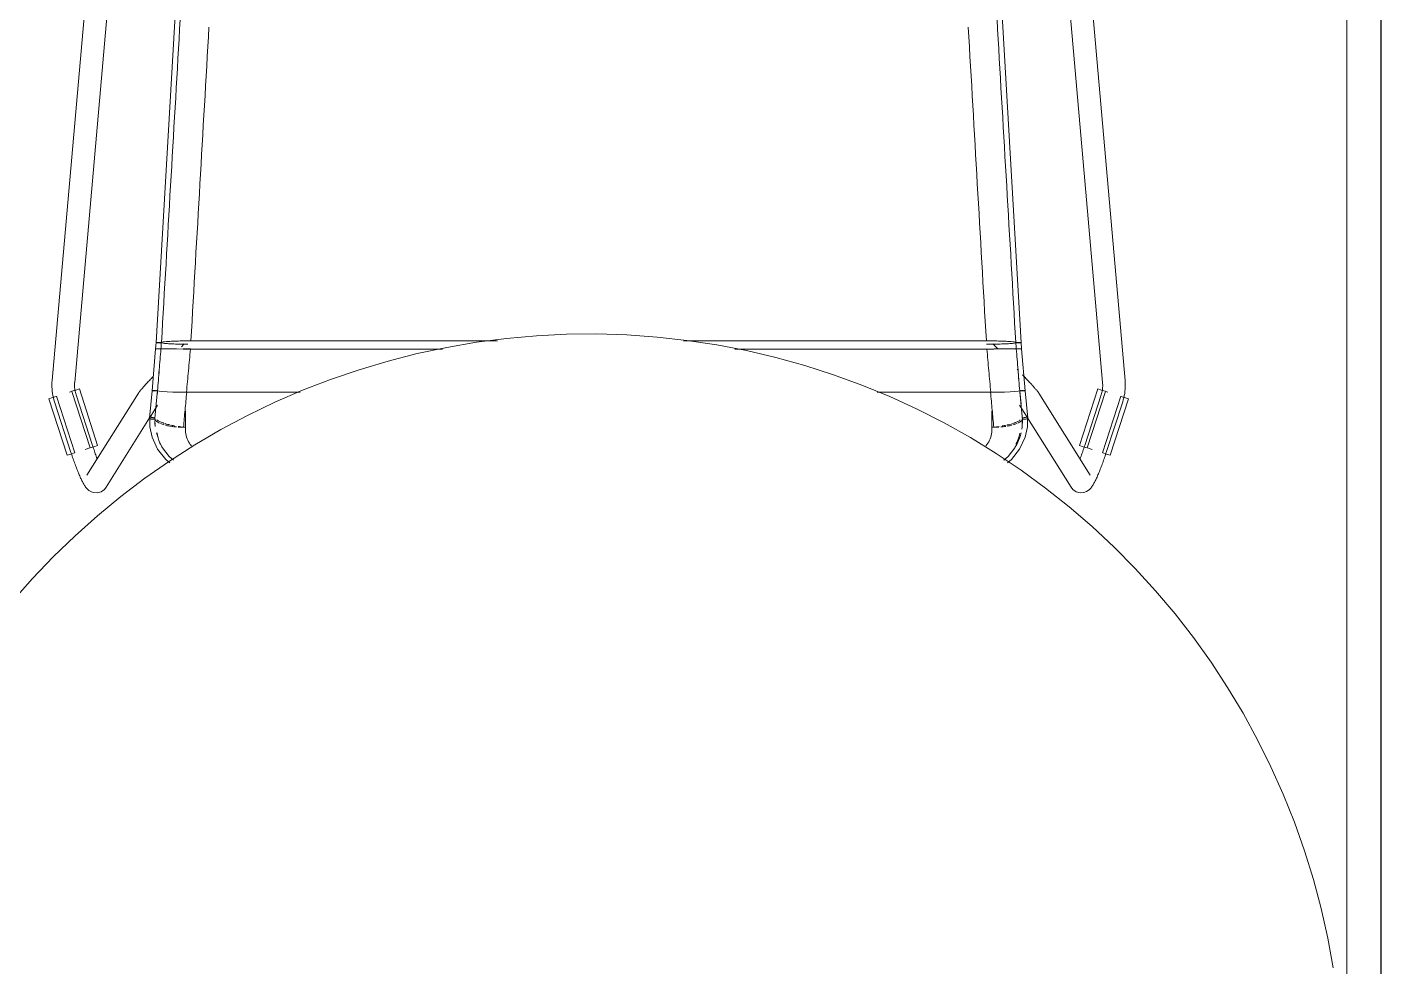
# Model space of a CAD drawing. Header units: millimetres. Extents: x 155927 to 317870, y -36033 to 97293.
# Drawn here: x 224512 to 225230, y 31172 to 31670 of the extents above; entities that cross this region are included whole.
import ezdxf

# ---------------------------------------------------------------- set-up
doc = ezdxf.new("R2010")
doc.units = ezdxf.units.MM
doc.header["$MEASUREMENT"] = 0
for name, color, linetype, lineweight in [('A-GENM', 8, 'CONTINUOUS', 9), ('I-FURN', 8, 'CONTINUOUS', 9), ('I-WALL', 7, 'CONTINUOUS', 9)]:
    doc.layers.add(name, color=color, linetype=linetype, lineweight=lineweight)

msp = doc.modelspace()

# ---------------------------------------------------------------- linework, layer by layer
at = {"layer": 'A-GENM'}
msp.add_line((225211.88, 34227.61), (225211.88, 29907.61), dxfattribs=at)
at = {"layer": 'I-FURN'}
for p, q in [((224564.05, 31926.2), (224525.1, 31482.88)), ((225094.2, 31482.88), (225055.25, 31926.2)), ((224537.06, 31481.83), (224574.35, 31906.33)), ((225044.97, 31906.18), (225082.25, 31481.83)), ((224599.53, 31834.91), (224580.25, 31503)), ((225019.77, 31834.91), (225039.06, 31503)), ((224579.97, 31499.64), (224580.24, 31503)), ((224580.31, 31503.03), (224580.25, 31503)), ((224580.25, 31503), (224580.31, 31502.97)), ((224580.5, 31503.06), (224580.31, 31503.03)), ((224580.31, 31502.97), (224580.5, 31502.95)), ((224580.79, 31503.08), (224580.5, 31503.06)), ((224580.5, 31502.95), (224580.8, 31502.93)), ((224581.17, 31503.1), (224580.79, 31503.08)), ((224580.8, 31502.93), (224581.18, 31502.91)), ((224581.62, 31503.11), (224581.17, 31503.1)), ((224581.18, 31502.91), (224581.63, 31502.9)), ((224582.11, 31503.11), (224581.62, 31503.11)), ((224581.63, 31502.9), (224582.12, 31502.89)), ((224582.61, 31503.11), (224582.11, 31503.11)), ((224582.12, 31502.89), (224582.62, 31502.89)), ((224583.08, 31503.1), (224582.61, 31503.11)), ((224582.62, 31502.89), (224583.09, 31502.9)), ((224583.97, 31503.31), (224583.08, 31503.1)), ((224583.09, 31502.9), (224583.99, 31502.69)), ((224585.72, 31503.51), (224583.97, 31503.31)), ((224583.99, 31502.69), (224585.74, 31502.5)), ((224588.22, 31503.67), (224585.72, 31503.51)), ((224585.74, 31502.5), (224588.24, 31502.34)), ((224591.35, 31503.79), (224588.22, 31503.67)), ((224588.24, 31502.34), (224591.36, 31502.21)), ((224594.92, 31503.87), (224591.35, 31503.79)), ((224591.36, 31502.21), (224594.91, 31502.14)), ((224595.21, 31502.26), (224593.74, 31500.73)), ((224594.91, 31502.14), (224597.16, 31502.11)), ((224598.7, 31503.9), (224594.92, 31503.87)), ((224761.3, 31503.9), (224598.7, 31503.9)), ((224598.7, 31503.9), (224761.3, 31503.9)), ((224750.19, 31503.15), (224734.42, 31500.45)), ((224766.06, 31505.21), (224750.19, 31503.15)), ((224781.99, 31506.64), (224766.06, 31505.21)), ((224797.97, 31507.42), (224781.99, 31506.64)), ((224813.97, 31507.57), (224797.97, 31507.42)), ((224829.96, 31507.08), (224813.97, 31507.57)), ((224845.92, 31505.95), (224829.96, 31507.08)), ((224861.82, 31504.18), (224845.92, 31505.95)), ((225020.6, 31503.9), (224860.03, 31503.9)), ((224860.03, 31503.9), (225020.6, 31503.9)), ((224877.64, 31501.77), (224861.82, 31504.18)), ((224893.35, 31498.74), (224877.64, 31501.77)), ((225024.39, 31503.87), (225020.6, 31503.9)), ((225020.71, 31502.11), (225024.39, 31502.14)), ((225026.66, 31499.59), (225024.09, 31502.26)), ((225027.95, 31503.79), (225024.39, 31503.87)), ((225024.39, 31502.14), (225027.95, 31502.21)), ((225031.08, 31503.67), (225027.95, 31503.79)), ((225027.95, 31502.21), (225031.06, 31502.34)), ((225031.06, 31502.34), (225033.56, 31502.5)), ((225033.58, 31503.51), (225031.08, 31503.67)), ((225033.56, 31502.5), (225035.31, 31502.69)), ((225035.33, 31503.31), (225033.58, 31503.51)), ((225035.31, 31502.69), (225036.21, 31502.9)), ((225036.22, 31503.1), (225035.33, 31503.31)), ((225036.21, 31502.9), (225036.68, 31502.89)), ((225036.69, 31503.11), (225036.22, 31503.1)), ((225036.68, 31502.89), (225037.18, 31502.89)), ((225037.19, 31503.11), (225036.69, 31503.11)), ((225037.18, 31502.89), (225037.67, 31502.9)), ((225037.68, 31503.11), (225037.19, 31503.11)), ((225037.67, 31502.9), (225038.12, 31502.91)), ((225038.13, 31503.1), (225037.68, 31503.11)), ((225038.12, 31502.91), (225038.5, 31502.93)), ((225038.51, 31503.08), (225038.13, 31503.1)), ((225038.5, 31502.93), (225038.8, 31502.95)), ((225038.8, 31503.06), (225038.51, 31503.08)), ((225038.99, 31503.03), (225038.8, 31503.06)), ((225038.8, 31502.95), (225038.99, 31502.97)), ((225039.06, 31503), (225038.99, 31503.03)), ((225038.99, 31502.97), (225039.06, 31503)), ((225039.33, 31499.64), (225039.06, 31503)), ((224579.97, 31499.64), (224578.15, 31477.44)), ((224579.97, 31499.64), (224580.04, 31499.65)), ((224580.04, 31499.65), (224579.97, 31499.64)), ((224580.04, 31499.64), (224579.97, 31499.64)), ((224579.97, 31499.64), (224580.04, 31499.64)), ((224580.22, 31499.64), (224580.52, 31499.64)), ((224580.52, 31499.64), (224580.23, 31499.64)), ((224580.9, 31499.65), (224580.52, 31499.65)), ((224580.9, 31499.64), (224580.52, 31499.64)), ((224580.52, 31499.64), (224580.9, 31499.64)), ((224580.53, 31499.65), (224580.91, 31499.65)), ((224581.36, 31499.65), (224580.9, 31499.65)), ((224581.35, 31499.64), (224580.9, 31499.64)), ((224580.9, 31499.64), (224581.35, 31499.64)), ((224580.91, 31499.65), (224581.36, 31499.65)), ((224581.84, 31499.64), (224581.35, 31499.64)), ((224581.35, 31499.64), (224581.84, 31499.64)), ((224581.36, 31499.65), (224581.85, 31499.65)), ((224581.85, 31499.65), (224581.36, 31499.65)), ((224582.34, 31499.64), (224581.84, 31499.64)), ((224581.84, 31499.64), (224582.34, 31499.64)), ((224581.85, 31499.65), (224582.35, 31499.65)), ((224582.35, 31499.65), (224581.85, 31499.65)), ((224582.81, 31499.64), (224582.34, 31499.64)), ((224582.34, 31499.64), (224582.81, 31499.64)), ((224582.35, 31499.65), (224582.82, 31499.65)), ((224582.82, 31499.65), (224582.35, 31499.65)), ((224583.7, 31499.62), (224582.81, 31499.64)), ((224582.81, 31499.64), (224583.69, 31499.62)), ((224583.69, 31499.62), (224585.44, 31499.61)), ((224585.44, 31499.61), (224583.7, 31499.62)), ((224585.46, 31499.68), (224583.71, 31499.67)), ((224583.72, 31499.67), (224585.47, 31499.68)), ((224585.44, 31499.61), (224587.95, 31499.6)), ((224587.95, 31499.6), (224585.45, 31499.61)), ((224587.96, 31499.69), (224585.46, 31499.68)), ((224585.47, 31499.68), (224587.97, 31499.69)), ((224591.08, 31499.59), (224587.95, 31499.6)), ((224587.95, 31499.6), (224591.08, 31499.59)), ((224591.09, 31499.7), (224587.96, 31499.69)), ((224587.97, 31499.69), (224591.09, 31499.7)), ((224594.65, 31499.58), (224591.08, 31499.59)), ((224591.08, 31499.59), (224594.65, 31499.58)), ((224594.64, 31499.71), (224598.42, 31499.71)), ((224598.42, 31499.71), (224594.64, 31499.71)), ((224598.44, 31499.58), (224594.65, 31499.58)), ((224594.65, 31499.58), (224598.44, 31499.58)), ((224732.07, 31499.58), (224598.44, 31499.58)), ((224598.44, 31499.58), (224732.07, 31499.58)), ((224718.77, 31497.13), (224703.27, 31493.19)), ((224734.42, 31500.45), (224718.77, 31497.13)), ((225020.87, 31499.58), (224887.13, 31499.58)), ((224887.13, 31499.58), (225020.87, 31499.58)), ((224908.92, 31495.08), (224893.35, 31498.74)), ((224924.34, 31490.8), (224908.92, 31495.08)), ((225024.65, 31499.58), (225020.87, 31499.58)), ((225020.87, 31499.58), (225024.65, 31499.58)), ((225028.22, 31499.59), (225024.65, 31499.58)), ((225024.65, 31499.58), (225028.22, 31499.59)), ((225024.66, 31499.71), (225028.21, 31499.7)), ((225028.22, 31499.7), (225024.66, 31499.71)), ((225031.35, 31499.6), (225028.22, 31499.59)), ((225028.22, 31499.59), (225031.36, 31499.6)), ((225031.34, 31499.69), (225033.84, 31499.68)), ((225033.84, 31499.68), (225031.34, 31499.69)), ((225033.85, 31499.61), (225031.36, 31499.6)), ((225031.36, 31499.6), (225033.86, 31499.61)), ((225033.84, 31499.68), (225035.59, 31499.67)), ((225035.59, 31499.67), (225033.84, 31499.68)), ((225035.6, 31499.62), (225033.86, 31499.61)), ((225033.86, 31499.61), (225035.61, 31499.62)), ((225036.49, 31499.64), (225035.6, 31499.62)), ((225035.61, 31499.62), (225036.49, 31499.64)), ((225036.48, 31499.65), (225036.95, 31499.65)), ((225036.96, 31499.65), (225036.49, 31499.65)), ((225036.96, 31499.64), (225036.49, 31499.64)), ((225036.49, 31499.64), (225036.96, 31499.64)), ((225036.95, 31499.65), (225037.45, 31499.65)), ((225037.45, 31499.65), (225036.96, 31499.65)), ((225037.46, 31499.64), (225036.96, 31499.64)), ((225036.96, 31499.64), (225037.46, 31499.64)), ((225037.45, 31499.65), (225037.94, 31499.65)), ((225037.94, 31499.65), (225037.45, 31499.65)), ((225037.95, 31499.64), (225037.46, 31499.64)), ((225037.46, 31499.64), (225037.95, 31499.64)), ((225037.94, 31499.65), (225038.39, 31499.65)), ((225038.4, 31499.65), (225037.94, 31499.65)), ((225038.4, 31499.64), (225037.95, 31499.64)), ((225037.95, 31499.64), (225038.4, 31499.64)), ((225038.39, 31499.65), (225038.78, 31499.65)), ((225038.78, 31499.65), (225038.4, 31499.65)), ((225038.78, 31499.64), (225038.4, 31499.64)), ((225038.4, 31499.64), (225038.78, 31499.64)), ((225038.78, 31499.65), (225039.07, 31499.65)), ((225039.07, 31499.65), (225038.78, 31499.65)), ((225039.07, 31499.64), (225038.78, 31499.64)), ((225038.78, 31499.64), (225039.08, 31499.64)), ((225039.07, 31499.65), (225039.26, 31499.65)), ((225039.26, 31499.65), (225039.07, 31499.65)), ((225039.26, 31499.64), (225039.07, 31499.64)), ((225039.08, 31499.64), (225039.27, 31499.64)), ((225039.26, 31499.65), (225039.33, 31499.64)), ((225039.33, 31499.64), (225039.26, 31499.65)), ((225039.33, 31499.64), (225039.26, 31499.64)), ((225039.27, 31499.64), (225039.33, 31499.64)), ((225039.33, 31499.64), (225041.16, 31477.44)), ((224687.93, 31488.62), (224672.79, 31483.45)), ((224703.27, 31493.19), (224687.93, 31488.62)), ((224939.57, 31485.91), (224924.34, 31490.8)), ((225037.43, 31488.4), (225036.94, 31488.91)), ((224525.02, 31481.74), (224524.99, 31480.6)), ((224524.99, 31480.6), (224525, 31479.46)), ((224525.1, 31482.88), (224525.02, 31481.74)), ((224536.99, 31480.48), (224537.01, 31481.14)), ((224537, 31479.81), (224536.99, 31480.48)), ((224537.01, 31481.14), (224537.05, 31481.8)), ((224537.05, 31481.8), (224537.05, 31481.83)), ((224574.02, 31479.96), (224574.33, 31480.31)), ((224574.33, 31480.31), (224574.66, 31480.68)), ((224574.66, 31480.68), (224575, 31481.06)), ((224575, 31481.06), (224575.36, 31481.45)), ((224575.36, 31481.45), (224575.73, 31481.85)), ((224575.73, 31481.85), (224576.11, 31482.26)), ((224576.11, 31482.26), (224576.5, 31482.69)), ((224576.5, 31482.69), (224576.9, 31483.12)), ((224576.9, 31483.12), (224577.32, 31483.57)), ((224577.32, 31483.57), (224577.74, 31484.02)), ((224577.74, 31484.02), (224578.17, 31484.48)), ((224578.17, 31484.48), (224578.61, 31484.95)), ((224672.79, 31483.45), (224657.87, 31477.68)), ((224954.59, 31480.41), (224939.57, 31485.91)), ((224969.39, 31474.31), (224954.59, 31480.41)), ((225040.24, 31485.43), (225039.79, 31485.91)), ((225040.69, 31484.95), (225040.24, 31485.43)), ((225041.13, 31484.48), (225040.69, 31484.95)), ((225041.56, 31484.02), (225041.13, 31484.48)), ((225041.98, 31483.57), (225041.56, 31484.02)), ((225042.4, 31483.12), (225041.98, 31483.57)), ((225042.8, 31482.69), (225042.4, 31483.12)), ((225043.19, 31482.26), (225042.8, 31482.69)), ((225043.57, 31481.85), (225043.19, 31482.26)), ((225043.94, 31481.45), (225043.57, 31481.85)), ((225044.3, 31481.06), (225043.94, 31481.45)), ((225044.64, 31480.68), (225044.3, 31481.06)), ((225044.97, 31480.31), (225044.64, 31480.68)), ((225045.29, 31479.96), (225044.97, 31480.31)), ((225082.25, 31481.83), (225082.29, 31481.17)), ((225082.29, 31481.17), (225082.31, 31480.51)), ((225082.31, 31480.51), (225082.3, 31479.84)), ((225094.21, 31482.83), (225094.2, 31482.88)), ((225094.28, 31481.7), (225094.21, 31482.83)), ((225094.31, 31480.55), (225094.28, 31481.7)), ((225094.3, 31479.41), (225094.31, 31480.55)), ((224523.39, 31473.2), (224525.34, 31473.83)), ((224533.08, 31443.19), (224523.39, 31473.2)), ((224525, 31479.46), (224525.06, 31478.32)), ((224525.06, 31478.32), (224525.17, 31477.18)), ((224525.17, 31477.18), (224525.32, 31476.05)), ((224525.32, 31476.05), (224525.52, 31474.92)), ((224525.34, 31473.83), (224527.31, 31474.46)), ((224525.52, 31474.92), (224525.76, 31473.8)), ((224525.76, 31473.8), (224526.04, 31472.7)), ((224537.12, 31444.49), (224527.43, 31474.5)), ((224534.24, 31476.7), (224535.4, 31477.07)), ((224535.5, 31477.11), (224545.19, 31447.1)), ((224535.62, 31477.14), (224537.59, 31477.78)), ((224537.04, 31479.15), (224537, 31479.81)), ((224537.1, 31478.49), (224537.04, 31479.15)), ((224537.19, 31477.84), (224537.1, 31478.49)), ((224537.3, 31477.19), (224537.19, 31477.84)), ((224537.44, 31476.54), (224537.3, 31477.19)), ((224537.61, 31475.9), (224537.44, 31476.54)), ((224537.59, 31477.78), (224539.54, 31478.41)), ((224537.8, 31475.26), (224537.61, 31475.9)), ((224546.51, 31448.45), (224537.8, 31475.26)), ((224549.23, 31448.41), (224539.54, 31478.41)), ((224570.89, 31476.18), (224543.59, 31432.59)), ((224570.89, 31476.18), (224571.11, 31476.5)), ((224571.11, 31476.5), (224571.29, 31476.76)), ((224571.29, 31476.76), (224571.47, 31476.99)), ((224571.47, 31476.99), (224571.64, 31477.21)), ((224571.64, 31477.21), (224571.82, 31477.43)), ((224571.82, 31477.43), (224572.01, 31477.66)), ((224572.01, 31477.66), (224572.21, 31477.9)), ((224572.21, 31477.9), (224572.43, 31478.16)), ((224572.43, 31478.16), (224572.65, 31478.42)), ((224572.65, 31478.42), (224572.9, 31478.7)), ((224572.9, 31478.7), (224573.16, 31479)), ((224573.16, 31479), (224573.43, 31479.3)), ((224573.43, 31479.3), (224573.72, 31479.63)), ((224573.72, 31479.63), (224574.02, 31479.96)), ((224578.14, 31477.44), (224576.72, 31462.95)), ((224578.21, 31477.47), (224578.14, 31477.44)), ((224578.14, 31477.44), (224578.21, 31477.42)), ((224578.15, 31477.44), (224578.21, 31477.47)), ((224578.22, 31477.42), (224578.15, 31477.44)), ((224578.39, 31477.49), (224578.21, 31477.47)), ((224578.21, 31477.47), (224578.4, 31477.49)), ((224578.21, 31477.42), (224578.4, 31477.39)), ((224578.69, 31477.51), (224578.39, 31477.49)), ((224578.4, 31477.49), (224578.69, 31477.51)), ((224578.4, 31477.39), (224578.7, 31477.37)), ((224578.7, 31477.37), (224578.41, 31477.39)), ((224579.07, 31477.53), (224578.69, 31477.51)), ((224578.69, 31477.51), (224579.07, 31477.53)), ((224578.7, 31477.37), (224579.08, 31477.35)), ((224579.09, 31477.35), (224578.7, 31477.37)), ((224579.52, 31477.54), (224579.07, 31477.53)), ((224579.07, 31477.53), (224579.52, 31477.54)), ((224579.08, 31477.35), (224579.53, 31477.34)), ((224579.54, 31477.34), (224579.09, 31477.35)), ((224580.01, 31477.55), (224579.52, 31477.54)), ((224579.52, 31477.54), (224580.01, 31477.55)), ((224579.53, 31477.34), (224580.02, 31477.34)), ((224580.03, 31477.34), (224579.54, 31477.34)), ((224580.02, 31477.34), (224580.52, 31477.34)), ((224580.53, 31477.34), (224580.03, 31477.34)), ((224580.98, 31477.54), (224580.51, 31477.54)), ((224580.51, 31477.54), (224580.98, 31477.54)), ((224580.52, 31477.34), (224580.99, 31477.35)), ((224581, 31477.35), (224580.53, 31477.34)), ((224580.99, 31477.35), (224581.88, 31477.16)), ((224581.88, 31477.16), (224581, 31477.35)), ((224583.6, 31476.98), (224581.88, 31477.16)), ((224581.88, 31477.16), (224583.62, 31476.98)), ((224586.06, 31476.83), (224583.62, 31476.98)), ((224583.62, 31476.98), (224586.1, 31476.83)), ((224589.13, 31476.71), (224586.1, 31476.83)), ((224586.1, 31476.83), (224589.2, 31476.71)), ((224592.64, 31476.64), (224589.19, 31476.71)), ((224589.2, 31476.71), (224592.63, 31476.64)), ((224592.73, 31476.64), (224596.49, 31476.61)), ((224596.37, 31476.61), (224592.73, 31476.64)), ((224596.49, 31476.61), (224656.61, 31476.61)), ((224656.61, 31476.61), (224596.49, 31476.61)), ((224657.87, 31477.68), (224643.19, 31471.31)), ((224962.69, 31476.61), (225022.81, 31476.61)), ((225022.81, 31476.61), (224962.69, 31476.61)), ((224983.92, 31467.63), (224969.39, 31474.31)), ((225022.81, 31476.61), (225026.57, 31476.64)), ((225026.57, 31476.64), (225022.93, 31476.61)), ((225030.11, 31476.71), (225026.67, 31476.64)), ((225026.67, 31476.64), (225030.1, 31476.71)), ((225030.1, 31476.71), (225033.2, 31476.83)), ((225033.21, 31476.83), (225030.17, 31476.71)), ((225033.2, 31476.83), (225035.68, 31476.98)), ((225035.68, 31476.98), (225033.24, 31476.83)), ((225035.68, 31476.98), (225037.42, 31477.16)), ((225037.42, 31477.16), (225035.7, 31476.98)), ((225038.3, 31477.35), (225037.42, 31477.16)), ((225037.42, 31477.16), (225038.31, 31477.35)), ((225038.77, 31477.34), (225038.3, 31477.35)), ((225038.31, 31477.35), (225038.78, 31477.34)), ((225038.79, 31477.54), (225038.32, 31477.54)), ((225038.32, 31477.54), (225038.79, 31477.54)), ((225039.27, 31477.34), (225038.77, 31477.34)), ((225038.78, 31477.34), (225039.28, 31477.34)), ((225039.29, 31477.55), (225039.22, 31477.55)), ((225039.22, 31477.55), (225039.29, 31477.55)), ((225039.76, 31477.34), (225039.27, 31477.34)), ((225039.28, 31477.34), (225039.77, 31477.34)), ((225039.78, 31477.54), (225039.29, 31477.55)), ((225039.29, 31477.55), (225039.78, 31477.54)), ((225040.22, 31477.35), (225039.76, 31477.34)), ((225039.77, 31477.34), (225040.22, 31477.35)), ((225040.23, 31477.53), (225039.78, 31477.54)), ((225039.78, 31477.54), (225040.23, 31477.53)), ((225040.22, 31477.35), (225040.61, 31477.37)), ((225040.6, 31477.37), (225040.22, 31477.35)), ((225040.9, 31477.39), (225040.6, 31477.37)), ((225040.91, 31477.49), (225040.61, 31477.51)), ((225040.61, 31477.51), (225040.9, 31477.49)), ((225040.61, 31477.37), (225040.9, 31477.39)), ((225040.9, 31477.49), (225041.09, 31477.47)), ((225040.9, 31477.39), (225041.09, 31477.42)), ((225041.09, 31477.47), (225040.91, 31477.49)), ((225041.16, 31477.44), (225041.09, 31477.47)), ((225041.09, 31477.47), (225041.16, 31477.44)), ((225041.16, 31477.44), (225041.09, 31477.42)), ((225041.09, 31477.42), (225041.16, 31477.44)), ((225041.16, 31477.44), (225042.58, 31462.95)), ((225045.59, 31479.63), (225045.29, 31479.96)), ((225045.87, 31479.3), (225045.59, 31479.63)), ((225046.15, 31479), (225045.87, 31479.3)), ((225046.4, 31478.7), (225046.15, 31479)), ((225046.65, 31478.42), (225046.4, 31478.7)), ((225046.88, 31478.16), (225046.65, 31478.42)), ((225047.09, 31477.9), (225046.88, 31478.16)), ((225047.29, 31477.66), (225047.09, 31477.9)), ((225047.48, 31477.43), (225047.29, 31477.66)), ((225047.66, 31477.21), (225047.48, 31477.43)), ((225047.84, 31476.99), (225047.66, 31477.21)), ((225048.01, 31476.76), (225047.84, 31476.99)), ((225048.19, 31476.5), (225048.01, 31476.76)), ((225048.41, 31476.18), (225048.19, 31476.5)), ((225075.71, 31432.59), (225048.41, 31476.18)), ((225079.76, 31478.41), (225070.07, 31448.41)), ((225081.5, 31475.27), (225072.79, 31448.45)), ((225074.11, 31447.1), (225083.8, 31477.11)), ((225079.76, 31478.41), (225081.71, 31477.78)), ((225081.51, 31475.29), (225081.5, 31475.27)), ((225081.7, 31475.93), (225081.51, 31475.29)), ((225081.87, 31476.57), (225081.7, 31475.93)), ((225081.71, 31477.78), (225083.68, 31477.14)), ((225082.01, 31477.22), (225081.87, 31476.57)), ((225082.12, 31477.87), (225082.01, 31477.22)), ((225082.21, 31478.52), (225082.12, 31477.87)), ((225091.87, 31474.5), (225082.18, 31444.49)), ((225082.27, 31479.18), (225082.21, 31478.52)), ((225082.3, 31479.84), (225082.27, 31479.18)), ((225083.9, 31477.07), (225085.06, 31476.7)), ((225095.91, 31473.2), (225086.23, 31443.19)), ((225091.99, 31474.46), (225093.96, 31473.83)), ((225093.25, 31472.66), (225093.53, 31473.76)), ((225093.53, 31473.76), (225093.78, 31474.88)), ((225093.78, 31474.88), (225093.97, 31476)), ((225093.96, 31473.83), (225095.91, 31473.2)), ((225093.97, 31476), (225094.13, 31477.13)), ((225094.13, 31477.13), (225094.23, 31478.27)), ((225094.23, 31478.27), (225094.3, 31479.41)), ((224526.04, 31472.7), (224526.37, 31471.6)), ((224526.37, 31471.6), (224526.39, 31471.56)), ((224526.39, 31471.56), (224535.1, 31444.75)), ((224577.02, 31463.36), (224581.06, 31469.8)), ((224595.79, 31466.57), (224595.79, 31456.82)), ((224643.19, 31471.31), (224628.78, 31464.36)), ((224998.18, 31460.38), (224983.92, 31467.63)), ((225023.52, 31456.82), (225023.52, 31466.57)), ((225038.24, 31469.8), (225042.28, 31463.36)), ((225084.2, 31444.75), (225092.92, 31471.56)), ((225092.92, 31471.56), (225093.25, 31472.66)), ((224553.76, 31426.22), (224576.79, 31462.99)), ((224576.93, 31458.38), (224576.84, 31463.84)), ((224628.78, 31464.36), (224614.66, 31456.85)), ((225012.14, 31452.55), (224998.18, 31460.38)), ((225042.37, 31458.38), (225042.46, 31463.84)), ((225042.51, 31462.99), (225065.54, 31426.22)), ((224578.14, 31452.74), (224576.93, 31458.38)), ((224581.05, 31446.42), (224578.14, 31452.74)), ((224595.84, 31458.06), (224594.79, 31458.06)), ((224614.66, 31456.85), (224600.85, 31448.77)), ((225025.77, 31444.18), (225012.14, 31452.55)), ((225024.51, 31458.06), (225023.46, 31458.06)), ((225038.26, 31446.42), (225041.16, 31452.74)), ((225041.16, 31452.74), (225042.37, 31458.38)), ((224537, 31444.46), (224535.03, 31443.82)), ((224535.25, 31444.29), (224535.1, 31444.75)), ((224535.49, 31443.55), (224535.25, 31444.29)), ((224542.61, 31446.27), (224545.09, 31447.07)), ((224547.28, 31447.77), (224545.31, 31447.14)), ((224546.62, 31448.12), (224546.51, 31448.45)), ((224546.85, 31447.43), (224546.62, 31448.12)), ((224547.08, 31446.74), (224546.85, 31447.43)), ((224547.31, 31446.06), (224547.08, 31446.74)), ((224549.23, 31448.41), (224547.28, 31447.77)), ((224547.54, 31445.38), (224547.31, 31446.06)), ((224547.78, 31444.71), (224547.54, 31445.38)), ((224548.01, 31444.04), (224547.78, 31444.71)), ((224585.38, 31440.89), (224581.05, 31446.42)), ((224583.62, 31447.13), (224581.71, 31450.82)), ((224587.12, 31442.56), (224583.62, 31447.13)), ((224600.85, 31448.77), (224587.37, 31440.15)), ((225032.18, 31442.56), (225035.68, 31447.13)), ((225033.92, 31440.89), (225038.26, 31446.42)), ((225035.68, 31447.13), (225037.59, 31450.82)), ((225072.02, 31447.77), (225070.07, 31448.41)), ((225071.29, 31444.04), (225071.52, 31444.71)), ((225071.52, 31444.71), (225071.76, 31445.38)), ((225071.76, 31445.38), (225071.99, 31446.06)), ((225071.99, 31446.06), (225072.22, 31446.74)), ((225074, 31447.14), (225072.02, 31447.77)), ((225072.22, 31446.74), (225072.45, 31447.43)), ((225072.45, 31447.43), (225072.68, 31448.12)), ((225072.68, 31448.12), (225072.79, 31448.45)), ((225074.21, 31447.07), (225076.69, 31446.27)), ((225084.27, 31443.82), (225082.3, 31444.46)), ((225083.81, 31443.55), (225084.05, 31444.29)), ((225084.05, 31444.29), (225084.2, 31444.75)), ((224535.03, 31443.82), (224533.08, 31443.19)), ((224535.74, 31442.81), (224535.49, 31443.55)), ((224535.99, 31442.08), (224535.74, 31442.81)), ((224536.24, 31441.35), (224535.99, 31442.08)), ((224536.49, 31440.63), (224536.24, 31441.35)), ((224536.74, 31439.91), (224536.49, 31440.63)), ((224537, 31439.21), (224536.74, 31439.91)), ((224537.25, 31438.51), (224537, 31439.21)), ((224537.51, 31437.82), (224537.25, 31438.51)), ((224537.76, 31437.14), (224537.51, 31437.82)), ((224538.02, 31436.48), (224537.76, 31437.14)), ((224548.25, 31443.38), (224548.01, 31444.04)), ((224548.48, 31442.74), (224548.25, 31443.38)), ((224548.72, 31442.1), (224548.48, 31442.74)), ((224548.95, 31441.48), (224548.72, 31442.1)), ((224587.37, 31440.15), (224574.25, 31430.99)), ((224587.44, 31439.25), (224585.38, 31440.89)), ((224589.46, 31440.6), (224587.12, 31442.56)), ((225039.06, 31435.27), (225025.77, 31444.18)), ((225029.85, 31440.61), (225032.18, 31442.56)), ((225031.88, 31439.26), (225033.92, 31440.89)), ((225070.35, 31441.48), (225070.58, 31442.1)), ((225070.58, 31442.1), (225070.82, 31442.74)), ((225070.82, 31442.74), (225071.05, 31443.38)), ((225071.05, 31443.38), (225071.29, 31444.04)), ((225081.28, 31436.48), (225081.54, 31437.14)), ((225081.54, 31437.14), (225081.79, 31437.82)), ((225081.79, 31437.82), (225082.05, 31438.51)), ((225082.05, 31438.51), (225082.3, 31439.21)), ((225082.3, 31439.21), (225082.56, 31439.91)), ((225082.56, 31439.91), (225082.81, 31440.63)), ((225082.81, 31440.63), (225083.06, 31441.35)), ((225083.06, 31441.35), (225083.31, 31442.08)), ((225083.31, 31442.08), (225083.56, 31442.81)), ((225083.56, 31442.81), (225083.81, 31443.55)), ((225086.23, 31443.19), (225084.27, 31443.82)), ((224538.27, 31435.82), (224538.02, 31436.48)), ((224538.52, 31435.18), (224538.27, 31435.82)), ((224538.77, 31434.56), (224538.52, 31435.18)), ((224539.02, 31433.95), (224538.77, 31434.56)), ((224539.27, 31433.35), (224539.02, 31433.95)), ((224539.51, 31432.77), (224539.27, 31433.35)), ((224539.76, 31432.21), (224539.51, 31432.77)), ((224540, 31431.67), (224539.76, 31432.21)), ((224540.23, 31431.14), (224540, 31431.67)), ((224540.47, 31430.63), (224540.23, 31431.14)), ((224540.7, 31430.14), (224540.47, 31430.63)), ((224540.93, 31429.66), (224540.7, 31430.14)), ((224574.25, 31430.99), (224561.51, 31421.32)), ((225051.98, 31425.83), (225039.06, 31435.27)), ((225078.37, 31429.66), (225078.6, 31430.14)), ((225078.6, 31430.14), (225078.83, 31430.63)), ((225078.83, 31430.63), (225079.07, 31431.14)), ((225079.07, 31431.14), (225079.31, 31431.67)), ((225079.31, 31431.67), (225079.55, 31432.21)), ((225079.55, 31432.21), (225079.79, 31432.77)), ((225079.79, 31432.77), (225080.03, 31433.35)), ((225080.03, 31433.35), (225080.28, 31433.95)), ((225080.28, 31433.95), (225080.53, 31434.56)), ((225080.53, 31434.56), (225080.78, 31435.18)), ((225080.78, 31435.18), (225081.03, 31435.82)), ((225081.03, 31435.82), (225081.28, 31436.48)), ((224541.16, 31429.21), (224540.93, 31429.66)), ((224541.39, 31428.77), (224541.16, 31429.21)), ((224541.62, 31428.34), (224541.39, 31428.77)), ((224541.85, 31427.93), (224541.62, 31428.34)), ((224542.09, 31427.53), (224541.85, 31427.93)), ((224542.33, 31427.14), (224542.09, 31427.53)), ((224542.59, 31426.75), (224542.33, 31427.14)), ((224542.86, 31426.36), (224542.59, 31426.75)), ((224543.17, 31425.96), (224542.86, 31426.36)), ((224543.54, 31425.53), (224543.17, 31425.96)), ((224544.01, 31425.07), (224543.54, 31425.53)), ((224544.64, 31424.55), (224544.01, 31425.07)), ((224545.55, 31423.98), (224544.64, 31424.55)), ((224546.93, 31423.46), (224545.55, 31423.98)), ((224548.9, 31423.29), (224546.93, 31423.46)), ((224551.13, 31423.87), (224548.9, 31423.29)), ((224552.86, 31425.1), (224551.13, 31423.87)), ((224552.86, 31425.1), (224553.76, 31426.22)), ((225064.51, 31415.89), (225051.98, 31425.83)), ((225066.44, 31425.1), (225065.54, 31426.22)), ((225066.44, 31425.1), (225068.17, 31423.87)), ((225068.17, 31423.87), (225070.4, 31423.29)), ((225070.4, 31423.29), (225072.37, 31423.46)), ((225072.37, 31423.46), (225073.75, 31423.98)), ((225073.75, 31423.98), (225074.66, 31424.55)), ((225074.66, 31424.55), (225075.29, 31425.07)), ((225075.29, 31425.07), (225075.76, 31425.53)), ((225075.76, 31425.53), (225076.13, 31425.96)), ((225076.13, 31425.96), (225076.44, 31426.36)), ((225076.44, 31426.36), (225076.72, 31426.75)), ((225076.72, 31426.75), (225076.97, 31427.14)), ((225076.97, 31427.14), (225077.22, 31427.53)), ((225077.22, 31427.53), (225077.45, 31427.93)), ((225077.45, 31427.93), (225077.68, 31428.34)), ((225077.68, 31428.34), (225077.91, 31428.77)), ((225077.91, 31428.77), (225078.14, 31429.21)), ((225078.14, 31429.21), (225078.37, 31429.66)), ((224561.51, 31421.32), (224549.16, 31411.15)), ((225076.64, 31405.45), (225064.51, 31415.89)), ((224549.16, 31411.15), (224537.23, 31400.49)), ((225088.33, 31394.54), (225076.64, 31405.45)), ((224537.23, 31400.49), (224525.73, 31389.36)), ((225099.59, 31383.16), (225088.33, 31394.54)), ((224525.73, 31389.36), (224514.69, 31377.78)), ((225110.37, 31371.35), (225099.59, 31383.16)), ((224514.69, 31377.78), (224504.12, 31365.77)), ((225120.68, 31359.11), (225110.37, 31371.35)), ((225130.49, 31346.47), (225120.68, 31359.11)), ((225139.79, 31333.45), (225130.49, 31346.47)), ((225148.55, 31320.07), (225139.79, 31333.45)), ((225156.78, 31306.34), (225148.55, 31320.07)), ((225164.45, 31292.3), (225156.78, 31306.34)), ((225171.55, 31277.97), (225164.45, 31292.3)), ((225178.08, 31263.36), (225171.55, 31277.97)), ((225184.01, 31248.5), (225178.08, 31263.36)), ((225189.34, 31233.42), (225184.01, 31248.5)), ((225194.07, 31218.14), (225189.34, 31233.42)), ((225198.19, 31202.67), (225194.07, 31218.14)), ((225201.68, 31187.06), (225198.19, 31202.67)), ((225204.54, 31171.32), (225201.68, 31187.06))]:
    msp.add_line(p, q, dxfattribs=at)
for points in [[(224583.08, 31503.1), (224586.3, 31558.51), (224592.74, 31669.27), (224599.18, 31779.86), (224602.4, 31835.1)], [(225036.22, 31503.1), (225033, 31558.51), (225026.56, 31669.27), (225020.12, 31779.86), (225016.9, 31835.1)], [(224598.7, 31503.9), (224601.89, 31559.42), (224605.09, 31614.95), (224608.29, 31670.39)], [(225011.02, 31670.39), (225014.21, 31614.93), (225017.41, 31559.42), (225020.6, 31503.9)], [(224583.09, 31502.9), (224582.49, 31502.89), (224580.99, 31502.89), (224580.24, 31502.97), (224580.24, 31503)], [(224583.08, 31503.1), (224583.03, 31502.53), (224582.95, 31501.37), (224582.86, 31500.21), (224582.81, 31499.64)], [(224583.09, 31502.9), (224583.04, 31502.36), (224582.95, 31501.28), (224582.86, 31500.19), (224582.82, 31499.65)], [(225036.21, 31502.9), (225036.26, 31502.36), (225036.35, 31501.28), (225036.44, 31500.19), (225036.48, 31499.65)], [(225036.22, 31503.1), (225036.27, 31502.53), (225036.36, 31501.37), (225036.45, 31500.21), (225036.49, 31499.64)], [(224581, 31477.35), (224581.3, 31481.06), (224581.9, 31488.48), (224582.51, 31495.92), (224582.81, 31499.64)], [(224597.4, 31488.09), (224597.75, 31491.92), (224598.09, 31495.75), (224598.44, 31499.58)], [(225020.87, 31499.58), (225021.21, 31495.75), (225021.55, 31491.92), (225021.9, 31488.09)], [(225038.3, 31477.35), (225038, 31481.06), (225037.4, 31488.48), (225036.79, 31495.92), (225036.49, 31499.64)], [(224580.98, 31477.54), (224581.28, 31481.18), (224581.59, 31484.83), (224581.89, 31488.49)], [(224582.19, 31492.1), (224582.22, 31492.51), (224582.26, 31492.92), (224582.29, 31493.33)], [(224596.37, 31476.61), (224596.72, 31480.43), (224597.06, 31484.26), (224597.4, 31488.09)], [(225021.9, 31488.09), (225022.24, 31484.26), (225022.59, 31480.43), (225022.93, 31476.61)], [(224580.99, 31477.35), (224580.75, 31474.82), (224580.27, 31469.79), (224579.8, 31464.84), (224579.56, 31462.4)], [(224580.98, 31477.54), (224580.75, 31475.16), (224580.51, 31472.8), (224580.28, 31470.45)], [(224596.49, 31476.61), (224596.19, 31473.48), (224595.59, 31467.23), (224595.05, 31461.09), (224594.79, 31458.06)], [(225022.81, 31476.61), (225023.12, 31473.48), (225023.71, 31467.23), (225024.25, 31461.09), (225024.51, 31458.06)], [(225038.31, 31477.35), (225038.55, 31474.82), (225039.03, 31469.79), (225039.51, 31464.84), (225039.74, 31462.4)], [(225038.34, 31477.35), (225038.57, 31475.04), (225038.8, 31472.72), (225039.03, 31470.45)], [(224576.9, 31463.7), (224576.95, 31463.65), (224577.07, 31463.56), (224577.36, 31463.43), (224577.75, 31463.31), (224578.21, 31463.22), (224578.7, 31463.15), (224579.2, 31463.12), (224579.51, 31463.12), (224579.66, 31463.13)], [(224582.11, 31460.23), (224581.41, 31460.55), (224580.27, 31461.25), (224579.7, 31462), (224579.56, 31462.4)], [(224579.6, 31461.57), (224579.61, 31460.91), (224579.65, 31460.26), (224579.71, 31459.62)], [(224579.73, 31458.4), (224579.65, 31459.21), (224579.64, 31460.04), (224579.64, 31460.87)], [(224580.57, 31462.04), (224580.98, 31461.72), (224581.5, 31461.39), (224582.14, 31461.08)], [(224582.39, 31460.97), (224583.02, 31460.67), (224583.76, 31460.4), (224584.58, 31460.13)], [(224584.54, 31459.34), (224583.81, 31459.55), (224583.17, 31459.78), (224582.57, 31460.03)], [(224585.01, 31459.98), (224585.81, 31459.73), (224586.69, 31459.5), (224587.61, 31459.28)], [(225029.03, 31458.74), (225029.72, 31458.86), (225030.37, 31458.99), (225031.03, 31459.13)], [(225031.69, 31459.28), (225032.62, 31459.49), (225033.56, 31459.72), (225034.41, 31459.97)], [(225034.09, 31459.16), (225033.35, 31458.97), (225032.55, 31458.81), (225031.71, 31458.66)], [(225034.73, 31460.12), (225035.55, 31460.39), (225036.36, 31460.67), (225036.91, 31460.97)], [(225036.74, 31460.03), (225036.16, 31459.78), (225035.5, 31459.55), (225034.76, 31459.34)], [(225037.16, 31461.08), (225037.8, 31461.4), (225038.19, 31461.71), (225038.52, 31462.04)], [(225039.7, 31461.97), (225039.75, 31460.34), (225039.66, 31458.7), (225039.42, 31457.09)], [(225039.51, 31458.88), (225039.62, 31459.77), (225039.64, 31460.67), (225039.64, 31461.57)], [(224580.54, 31455.09), (224580.74, 31454.39), (224580.97, 31453.69), (224581.23, 31453)], [(224591.07, 31458.23), (224590.17, 31458.3), (224589.29, 31458.41), (224588.44, 31458.53)], [(224591.96, 31458.48), (224592.43, 31458.41), (224592.9, 31458.36), (224593.38, 31458.31)], [(224594.79, 31458.06), (224593.84, 31458.07), (224592.91, 31458.1), (224592, 31458.16)], [(224595.79, 31456.54), (224595.78, 31457.05), (224595.8, 31457.55), (224595.84, 31458.06)], [(225023.46, 31458.06), (225023.51, 31457.55), (225023.53, 31457.05), (225023.52, 31456.54)], [(225027.29, 31458.16), (225026.38, 31458.1), (225025.46, 31458.07), (225024.51, 31458.06)], [(225025.92, 31458.3), (225026.4, 31458.35), (225026.87, 31458.41), (225027.33, 31458.48)], [(225030.86, 31458.53), (225030.01, 31458.4), (225029.14, 31458.29), (225028.22, 31458.23)], [(225031.25, 31441.73), (225030.82, 31441.33), (225030.37, 31440.94), (225029.91, 31440.56)]]:
    msp.add_open_spline(points, degree=3, dxfattribs=at)
for points, knots in [([(224580.24, 31503), (224580.24, 31503.02), (224580.38, 31503.05), (224580.77, 31503.08), (224581.16, 31503.1), (224581.61, 31503.11), (224582.11, 31503.11), (224582.61, 31503.11), (224582.93, 31503.11), (224583.08, 31503.1)], [-0.498493, -0.498493, -0.498493, -0.498493, -0.375, -0.3125, -0.25, -0.1875, -0.125, -0.0625, 0, 0, 0, 0]), ([(224583.08, 31503.1), (224583.36, 31503.25), (224584.74, 31503.46), (224588.1, 31503.68), (224591.27, 31503.8), (224594.87, 31503.88), (224597.42, 31503.9), (224598.7, 31503.9)], [-1, -1, -1, -1, -0.666667, -0.5, -0.333333, -0.166667, 0, 0, 0, 0]), ([(224597.16, 31502.11), (224595.13, 31502.13), (224591.91, 31502.18), (224588.12, 31502.33), (224584.77, 31502.55), (224583.38, 31502.76), (224583.09, 31502.9)], [-0.9335619, -0.9335619, -0.9335619, -0.9335619, -0.6666667, -0.5, -0.3333333, 0, 0, 0, 0]), ([(225020.6, 31503.9), (225021.88, 31503.9), (225024.43, 31503.88), (225028.03, 31503.8), (225031.2, 31503.68), (225034.56, 31503.46), (225035.94, 31503.25), (225036.22, 31503.1)], [-1, -1, -1, -1, -0.833333, -0.666667, -0.5, -0.333333, 0, 0, 0, 0]), ([(225036.21, 31502.9), (225035.92, 31502.76), (225034.53, 31502.55), (225031.18, 31502.33), (225028.02, 31502.21), (225024.46, 31502.13), (225021.95, 31502.11), (225020.71, 31502.11)], [-1, -1, -1, -1, -0.6666667, -0.5, -0.3333333, -0.1666667, -0.003964, -0.003964, -0.003964, -0.003964]), ([(225039.06, 31503), (225039.06, 31502.98), (225038.92, 31502.96), (225038.52, 31502.92), (225038.14, 31502.91), (225037.68, 31502.9), (225037.18, 31502.89), (225036.68, 31502.89), (225036.36, 31502.9), (225036.21, 31502.9)], [-0.5, -0.5, -0.5, -0.5, -0.375, -0.3125, -0.25, -0.1875, -0.125, -0.0625, 0, 0, 0, 0]), ([(225036.22, 31503.1), (225036.45, 31503.11), (225036.94, 31503.12), (225037.57, 31503.11), (225038.03, 31503.1), (225038.44, 31503.09), (225038.9, 31503.05), (225039.06, 31503.02), (225039.06, 31503)], [-1, -1, -1, -1, -0.90625, -0.8125, -0.765625, -0.71875, -0.625, -0.501507, -0.501507, -0.501507, -0.501507]), ([(225037.81, 31483.65), (225037.68, 31485.29), (225037.23, 31490.62), (225036.79, 31495.96), (225036.49, 31499.65)], [0.2766114, 0.2766114, 0.2766114, 0.2766114, 0.5, 1, 1, 1, 1]), ([(224579.56, 31462.4), (224579.42, 31462.37), (224579.13, 31462.34), (224578.71, 31462.33), (224578.33, 31462.34), (224578.04, 31462.36), (224577.77, 31462.39), (224577.52, 31462.44), (224577.3, 31462.51), (224577.1, 31462.57), (224576.9, 31462.67), (224576.8, 31462.76), (224576.77, 31462.8)], [0, 0, 0, 0, 0.0555556, 0.1111111, 0.1666667, 0.1944444, 0.2222222, 0.2777778, 0.3055556, 0.3333333, 0.3888889, 0.4444444, 0.4444444, 0.4444444, 0.4444444]), ([(224588.11, 31458.58), (224587.94, 31458.61), (224586.91, 31458.77), (224585.94, 31458.97), (224585.2, 31459.16)], [0.3070626, 0.3070626, 0.3070626, 0.3070626, 0.3333333, 0.4604968, 0.4604968, 0.4604968, 0.4604968]), ([(224588.13, 31459.16), (224588.17, 31459.15), (224588.86, 31459), (224589.57, 31458.85), (224590.26, 31458.73)], [-0.34003486, -0.34003486, -0.34003486, -0.34003486, -0.33333333, -0.24143963, -0.24143963, -0.24143963, -0.24143963]), ([(225039.74, 31462.4), (225039.6, 31462), (225039.04, 31461.26), (225037.9, 31460.56), (225037.22, 31460.24)], [0, 0, 0, 0, 0.1666667, 0.3309695, 0.3309695, 0.3309695, 0.3309695]), ([(225039.64, 31463.13), (225039.86, 31463.12), (225040.35, 31463.12), (225041.1, 31463.21), (225041.77, 31463.36), (225042.2, 31463.54), (225042.36, 31463.65), (225042.4, 31463.7)], [-1, -1, -1, -1, -0.90625, -0.8125, -0.71875, -0.625, -0.5625, -0.5625, -0.5625, -0.5625]), ([(225042.53, 31462.8), (225042.52, 31462.78), (225042.47, 31462.73), (225042.36, 31462.66), (225042.17, 31462.56), (225041.85, 31462.45), (225041.45, 31462.38), (225041.1, 31462.35), (225040.72, 31462.33), (225040.28, 31462.33), (225039.92, 31462.37), (225039.74, 31462.4)], [0.5555556, 0.5555556, 0.5555556, 0.5555556, 0.5833333, 0.6180556, 0.6527778, 0.7222222, 0.7916667, 0.8263889, 0.8611111, 0.9305556, 1, 1, 1, 1]), ([(224583.63, 31447.15), (224583.11, 31447.97), (224581.63, 31450.51), (224581.04, 31453.29), (224580.77, 31455.18)], [-0.4024189, -0.4024189, -0.4024189, -0.4024189, -0.3333333, -0.1940396, -0.1940396, -0.1940396, -0.1940396]), ([(224598.95, 31448.17), (224598.18, 31449.07), (224596.26, 31452.07), (224595.63, 31455.68), (224595.84, 31458.06)], [0.5, 0.5, 0.5, 0.5, 0.6666667, 1, 1, 1, 1]), ([(225023.46, 31458.06), (225023.68, 31455.68), (225023.05, 31452.07), (225021.12, 31449.07), (225020.35, 31448.17)], [0, 0, 0, 0, 0.3333333, 0.5, 0.5, 0.5, 0.5]), ([(225039.01, 31455.11), (225038.56, 31453.24), (225037.59, 31450.41), (225036.08, 31447.86), (225035.49, 31446.99)], [0.1940397, 0.1940397, 0.1940397, 0.1940397, 0.3333333, 0.408557, 0.408557, 0.408557, 0.408557]), ([(225036.21, 31449.05), (225036.55, 31449.64), (225037.58, 31451.49), (225038.07, 31453.47), (225038.3, 31454.85)], [0.6175454, 0.6175454, 0.6175454, 0.6175454, 0.6666667, 0.7702374, 0.7702374, 0.7702374, 0.7702374])]:
    msp.add_open_spline(points, degree=3, knots=knots, dxfattribs=at)
at = {"layer": 'I-WALL', "lineweight": 30}
msp.add_line((225229.88, 33861.01), (225229.88, 29907.61), dxfattribs=at)

doc.saveas('drawing.dxf')
